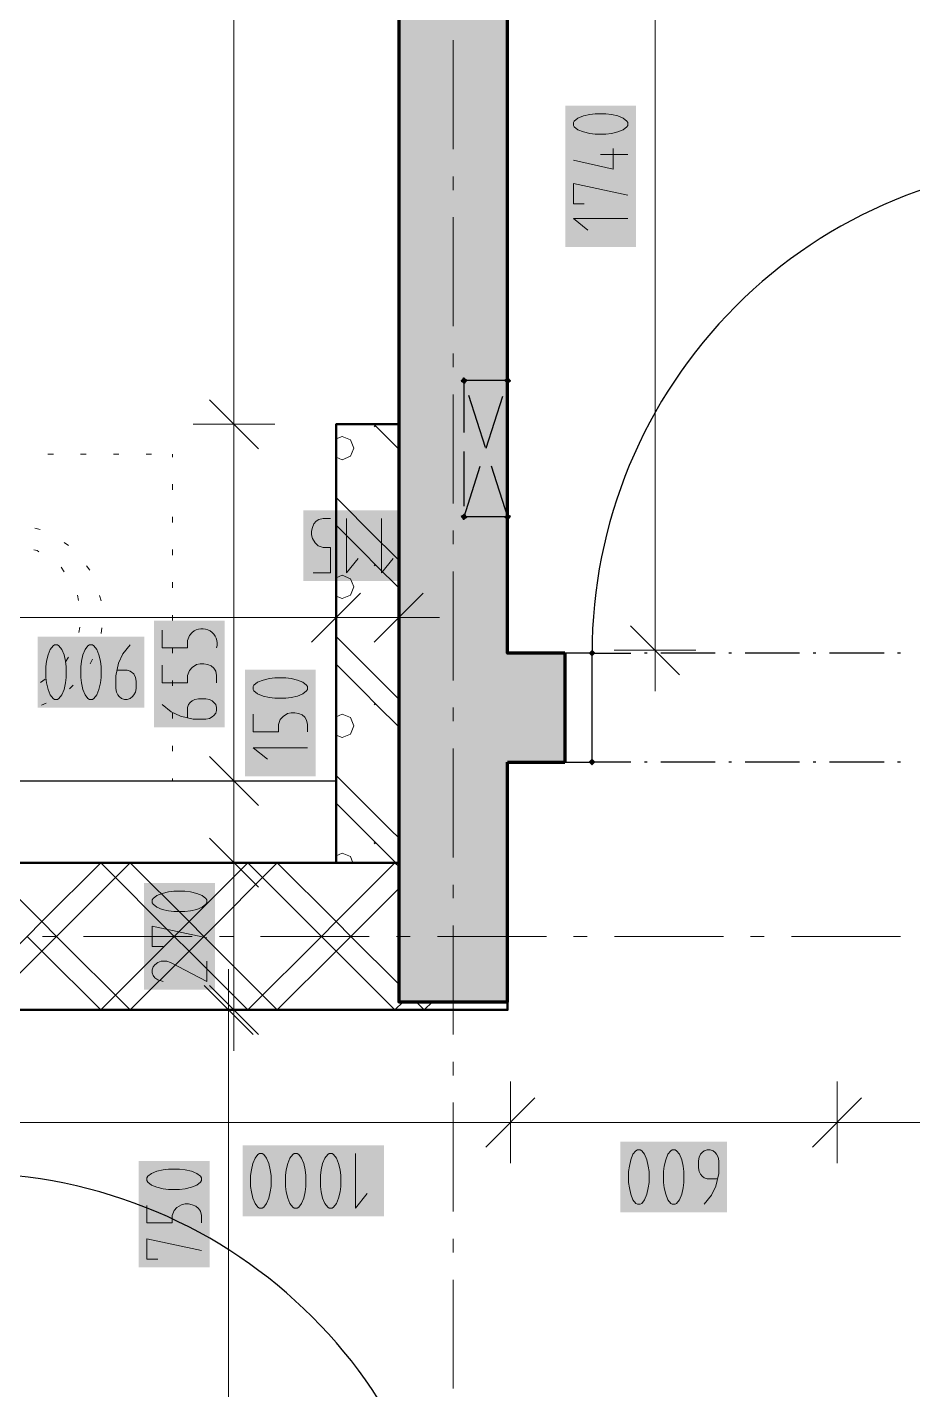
# Model space of a CAD drawing. Header units: millimetres. Extents: x 0 to 594, y 0 to 420.
# Drawn here: x 472 to 488.66, y 226.55 to 252.19 of the extents above; entities that cross this region are included whole.
import ezdxf

# ---------------------------------------------------------------- set-up
doc = ezdxf.new("R2010")
doc.units = ezdxf.units.MM
doc.header["$LTSCALE"] = 8
for name, color, linetype in [('PDF_Dokresleni pod rovinou rezu', 7, 'Continuous'), ('PDF_Dvere', 7, 'Continuous'), ('PDF_Instalacni prizdivka do 1m', 7, 'Continuous'), ('PDF_Instalacni prizdivky', 7, 'Continuous'), ('PDF_Koty delkove', 7, 'Continuous'), ('PDF_Osy hlavni', 7, 'Continuous'), ('PDF_Sanita', 7, 'Continuous'), ('PDF_Steny akusticke', 7, 'Continuous'), ('PDF_Steny obvodove nosne', 7, 'Continuous')]:
    doc.layers.add(name, color=color, linetype=linetype)

msp = doc.modelspace()

# ---------------------------------------------------------------- linework, layer by layer
at = {"layer": 'PDF_Dokresleni pod rovinou rezu', "lineweight": 25}
for points in [[(480.216, 244.562), (480.216, 245.538)], [(481.036, 245.538), (480.227, 245.538)], [(480.619, 244.28), (480.306, 245.256)], [(480.63, 244.27), (480.943, 245.246)], [(480.216, 243.178), (480.216, 244.203)], [(480.216, 242.976), (480.521, 243.928)], [(480.728, 243.938), (481.036, 242.976), (480.227, 242.976)]]:
    msp.add_lwpolyline(points, dxfattribs=at)
at = {"layer": 'PDF_Dokresleni pod rovinou rezu', "lineweight": 25, "transparency": 33554559}
for points in [[(480.216, 245.474), (480.152, 245.538), (480.28, 245.538), (480.216, 245.602)], [(480.28, 245.538), (480.216, 245.474), (480.216, 245.602), (480.152, 245.538)], [(480.236, 245.477), (480.155, 245.519), (480.277, 245.558), (480.197, 245.599)], [(481.1, 245.538), (481.036, 245.474), (481.036, 245.602), (480.972, 245.538)], [(481.017, 245.477), (480.975, 245.558), (481.097, 245.519), (481.056, 245.599)], [(480.28, 242.976), (480.216, 242.912), (480.216, 243.04), (480.152, 242.976)], [(480.216, 242.912), (480.152, 242.976), (480.28, 242.976), (480.216, 243.04)], [(480.197, 242.915), (480.155, 242.995), (480.277, 242.956), (480.236, 243.037)], [(481.1, 242.976), (481.036, 242.912), (481.036, 243.04), (480.972, 242.976)], [(481.056, 242.915), (480.975, 242.956), (481.097, 242.995), (481.017, 243.037)]]:
    msp.add_solid(points, dxfattribs=at)
at = {"layer": 'PDF_Dvere', "lineweight": 25}
for points in [[(491.849, 240.413), (491.849, 249.638, 0.414214), (482.624, 240.413), (483.353, 240.413)], [(470.838, 221.4), (480.062, 221.4, 0.414213), (470.838, 230.625)]]:
    msp.add_lwpolyline(points, format="xyb", dxfattribs=at)
msp.add_lwpolyline([(482.112, 238.363), (482.624, 238.363), (482.624, 240.413), (482.112, 240.413)], close=True, dxfattribs=at)
for points in [[(483.661, 240.413), (483.61, 240.413)], [(484.942, 240.413), (483.917, 240.413)], [(485.25, 240.413), (485.198, 240.413)], [(486.531, 240.413), (485.506, 240.413)], [(486.838, 240.413), (486.787, 240.413)], [(488.12, 240.413), (487.095, 240.413)], [(488.427, 240.413), (488.376, 240.413)], [(483.353, 238.363), (482.624, 238.363)], [(483.661, 238.363), (483.61, 238.363)], [(484.942, 238.363), (483.917, 238.363)], [(485.25, 238.363), (485.198, 238.363)], [(486.531, 238.363), (485.506, 238.363)], [(486.838, 238.363), (486.787, 238.363)], [(488.12, 238.363), (487.095, 238.363)], [(488.427, 238.363), (488.376, 238.363)]]:
    msp.add_lwpolyline(points, dxfattribs=at)
at = {"layer": 'PDF_Dvere', "lineweight": 25, "transparency": 33554559}
for points in [[(482.688, 240.413), (482.624, 240.349), (482.624, 240.477), (482.56, 240.413)], [(482.688, 238.363), (482.624, 238.299), (482.624, 238.428), (482.56, 238.363)]]:
    msp.add_solid(points, dxfattribs=at)
at = {"layer": 'PDF_Instalacni prizdivka do 1m', "lineweight": 25}
msp.add_lwpolyline([(468.583, 236.467), (477.807, 236.467), (477.807, 238.005), (468.583, 238.005)], close=True, dxfattribs=at)
at = {"layer": 'PDF_Instalacni prizdivky', "lineweight": 50}
msp.add_lwpolyline([(478.986, 236.467), (478.986, 244.719), (478.935, 244.719), (477.807, 244.719), (477.807, 236.467), (478.935, 236.467)], close=True, dxfattribs=at)
at = {"layer": 'PDF_Instalacni prizdivky', "lineweight": 9}
for points in [[(478.576, 244.662), (478.52, 244.719)], [(478.986, 244.252), (478.576, 244.662)], [(477.807, 244.098), (477.923, 244.05), (478.078, 244.115), (478.142, 244.27), (478.078, 244.425), (477.923, 244.49), (477.807, 244.442)], [(478.986, 242.161), (478.838, 242.31), (478.576, 242.571), (477.807, 243.34)], [(478.315, 242.31), (477.807, 242.817)], [(478.576, 242.048), (478.315, 242.31)], [(478.986, 241.638), (478.576, 242.048)], [(477.807, 241.484), (477.923, 241.437), (478.078, 241.501), (478.142, 241.656), (478.078, 241.811), (477.923, 241.876), (477.807, 241.828)], [(478.986, 239.547), (478.838, 239.696), (478.576, 239.957), (477.807, 240.726)], [(478.315, 239.696), (477.807, 240.203)], [(478.576, 239.435), (478.315, 239.696)], [(478.986, 239.025), (478.576, 239.435)], [(477.807, 238.871), (477.923, 238.823), (478.078, 238.887), (478.142, 239.043), (478.078, 239.198), (477.923, 239.262), (477.807, 239.214)], [(478.986, 236.934), (478.838, 237.082), (478.576, 237.344), (477.807, 238.112)], [(478.315, 237.082), (477.807, 237.59)], [(478.576, 236.821), (478.315, 237.082)], [(478.126, 236.467), (478.078, 236.584), (477.923, 236.648), (477.807, 236.601)], [(478.93, 236.467), (478.576, 236.821)]]:
    msp.add_lwpolyline(points, dxfattribs=at)
at = {"layer": 'PDF_Instalacni prizdivky', "lineweight": 9, "transparency": 33554559}
for points in [[(478.537, 244.657), (478.514, 244.68), (478.56, 244.68), (478.537, 244.703)], [(478.537, 242.044), (478.514, 242.067), (478.56, 242.067), (478.537, 242.09)], [(478.537, 239.43), (478.514, 239.453), (478.56, 239.453), (478.537, 239.476)], [(478.537, 236.816), (478.514, 236.839), (478.56, 236.839), (478.537, 236.862)]]:
    msp.add_solid(points, dxfattribs=at)
at = {"layer": 'PDF_Koty delkove', "lineweight": 18}
for points in [[(475.886, 233.7), (475.886, 234.698), (475.886, 236.467), (475.886, 238.005), (475.886, 244.719), (475.886, 263.424), (475.886, 270.599), (475.886, 272.086), (475.886, 278.236), (475.886, 320.055)], [(483.811, 240.465), (483.811, 258.3), (483.811, 262.912)], [(483.025, 249.903), (483.025, 249.519), (482.273, 249.684)], [(483.298, 249.793), (482.786, 249.793)], [(482.477, 248.862), (482.273, 248.862), (482.273, 249.245), (483.298, 249.027)], [(483.298, 248.588), (482.273, 248.588), (482.546, 248.37)], [(476.347, 244.257), (475.424, 245.18)], [(476.654, 244.719), (475.886, 244.719), (475.117, 244.719)], [(477.375, 241.92), (477.703, 241.92), (477.703, 242.398), (477.566, 242.398), (477.471, 242.433), (477.416, 242.484), (477.362, 242.569), (477.348, 242.637), (477.348, 242.705), (477.362, 242.774), (477.389, 242.842), (477.43, 242.893), (477.484, 242.928), (477.566, 242.945), (477.703, 242.945)], [(478.005, 242.945), (478.005, 241.92), (478.223, 242.193)], [(478.662, 242.945), (478.662, 241.92), (478.88, 242.193)], [(477.807, 241.848), (477.807, 241.08), (477.807, 240.311)], [(478.986, 241.848), (478.986, 241.08), (478.986, 240.311)], [(478.269, 241.541), (477.346, 240.618)], [(479.447, 241.541), (478.525, 240.618)], [(478.986, 241.08), (477.807, 241.08), (475.526, 241.08), (472.864, 241.08), (468.583, 241.08), (467.512, 241.08), (466.994, 241.08), (459.511, 241.08)], [(478.986, 241.08), (479.755, 241.08)], [(484.272, 240.003), (483.35, 240.926)], [(472.592, 239.559), (472.647, 239.627), (472.688, 239.73), (472.716, 239.85), (472.73, 239.951), (472.73, 240.156), (472.716, 240.259), (472.688, 240.379), (472.647, 240.481), (472.592, 240.55), (472.565, 240.567), (472.51, 240.567), (472.482, 240.55), (472.428, 240.481), (472.387, 240.379), (472.36, 240.259), (472.346, 240.156)], [(473.934, 240.567), (473.796, 240.396), (473.714, 240.225), (473.66, 239.986)], [(484.58, 240.465), (483.811, 240.465), (483.042, 240.465)], [(483.811, 240.465), (483.811, 239.696)], [(474.536, 240.184), (474.536, 239.855), (475.013, 239.855), (475.013, 239.992), (475.048, 240.087), (475.099, 240.142), (475.184, 240.197), (475.252, 240.211), (475.321, 240.211), (475.389, 240.197), (475.457, 240.17), (475.508, 240.129), (475.543, 240.074), (475.56, 239.992), (475.56, 239.855)], [(472.346, 240.156), (472.346, 239.951), (472.36, 239.85), (472.387, 239.73), (472.428, 239.627), (472.482, 239.559), (472.51, 239.542), (472.565, 239.542), (472.592, 239.559)], [(473.66, 239.986), (473.66, 239.746), (473.674, 239.679), (473.701, 239.627), (473.728, 239.593), (473.769, 239.559), (473.824, 239.542), (473.879, 239.542), (473.934, 239.559), (473.975, 239.593), (474.002, 239.627), (474.03, 239.679), (474.044, 239.746), (474.044, 239.884), (474.03, 239.951), (474.002, 240.02), (473.934, 240.071), (473.879, 240.089), (473.687, 240.089)], [(476.86, 239.946), (476.655, 239.946), (476.553, 239.932), (476.434, 239.905), (476.331, 239.864), (476.262, 239.81), (476.246, 239.782), (476.246, 239.728), (476.262, 239.7), (476.331, 239.646), (476.434, 239.604), (476.553, 239.577), (476.655, 239.563), (476.86, 239.563), (476.962, 239.577), (477.082, 239.604)], [(477.082, 239.604), (477.185, 239.646), (477.254, 239.7), (477.271, 239.728), (477.271, 239.782), (477.254, 239.81), (477.185, 239.864), (477.082, 239.905), (476.962, 239.932), (476.86, 239.946)], [(475.013, 239.198), (475.013, 239.389), (475.031, 239.444), (475.064, 239.485), (475.099, 239.513), (475.149, 239.54), (475.218, 239.554), (475.354, 239.554), (475.423, 239.54), (475.474, 239.513), (475.508, 239.485), (475.543, 239.444), (475.56, 239.389), (475.56, 239.335), (475.543, 239.28), (475.508, 239.239), (475.474, 239.212), (475.423, 239.184), (475.354, 239.17), (475.116, 239.17), (474.877, 239.225), (474.706, 239.307), (474.536, 239.444)], [(476.246, 239.262), (476.246, 238.933), (476.724, 238.933), (476.724, 239.071), (476.758, 239.166), (476.81, 239.221), (476.895, 239.275), (476.962, 239.289), (477.031, 239.289), (477.1, 239.275), (477.167, 239.248), (477.219, 239.207), (477.254, 239.153), (477.271, 239.071), (477.271, 238.933)], [(476.347, 237.543), (475.424, 238.466)], [(477.271, 238.632), (476.246, 238.632), (476.519, 238.414)], [(476.654, 238.005), (475.886, 238.005), (475.117, 238.005)], [(476.347, 236.006), (475.424, 236.928)], [(476.654, 236.467), (475.886, 236.467), (475.117, 236.467)], [(474.365, 235.796), (474.348, 235.768), (474.348, 235.714), (474.365, 235.686), (474.433, 235.632), (474.536, 235.591), (474.656, 235.563), (474.757, 235.549), (474.962, 235.549), (475.065, 235.563), (475.185, 235.591), (475.287, 235.632), (475.356, 235.686), (475.373, 235.714), (475.373, 235.768), (475.356, 235.796), (475.287, 235.85), (475.185, 235.891), (475.065, 235.918), (474.962, 235.932)], [(474.962, 235.932), (474.757, 235.932), (474.656, 235.918), (474.536, 235.891), (474.433, 235.85), (474.365, 235.796)], [(474.552, 234.892), (474.348, 234.892), (474.348, 235.275), (475.373, 235.057)], [(475.373, 234.618), (475.373, 234.235), (474.689, 234.591), (474.621, 234.618), (474.518, 234.618), (474.451, 234.591), (474.399, 234.55), (474.365, 234.509), (474.348, 234.454), (474.348, 234.4), (474.365, 234.345), (474.399, 234.304), (474.451, 234.263), (474.552, 234.235)], [(475.786, 233.7), (475.786, 234.468)], [(476.247, 233.239), (475.324, 234.161)], [(476.347, 233.239), (475.424, 234.161)], [(476.554, 233.7), (475.786, 233.7), (475.017, 233.7)], [(476.654, 233.7), (475.886, 233.7), (475.117, 233.7)], [(475.786, 226.012), (475.786, 233.7)], [(475.886, 233.7), (475.886, 232.931)], [(481.087, 232.35), (481.087, 231.581), (481.087, 230.813)], [(487.237, 232.35), (487.237, 231.581), (487.237, 230.813)], [(481.549, 232.043), (480.626, 231.12)], [(487.698, 232.043), (486.775, 231.12)], [(544.944, 231.581), (527.533, 231.581), (514.611, 231.581), (510.402, 231.581), (501.792, 231.581), (487.237, 231.581), (481.087, 231.581), (476.182, 231.581), (471.637, 231.581), (470.838, 231.581), (469.351, 231.581), (434.86, 231.581), (428.813, 231.581), (416.513, 231.581), (405.084, 231.581)], [(476.2, 230.585), (476.2, 230.38), (476.214, 230.279), (476.241, 230.159), (476.282, 230.056), (476.336, 229.988), (476.364, 229.971), (476.419, 229.971), (476.446, 229.988), (476.501, 230.056), (476.542, 230.159), (476.57, 230.279), (476.584, 230.38), (476.584, 230.585), (476.57, 230.688), (476.542, 230.808), (476.501, 230.91), (476.446, 230.979), (476.419, 230.996), (476.364, 230.996), (476.336, 230.979), (476.282, 230.91), (476.241, 230.808), (476.214, 230.688), (476.2, 230.585)], [(477.884, 230.279), (477.898, 230.38), (477.898, 230.585), (477.884, 230.688), (477.856, 230.808), (477.815, 230.91), (477.761, 230.979), (477.733, 230.996), (477.678, 230.996), (477.651, 230.979), (477.596, 230.91), (477.555, 230.808), (477.528, 230.688), (477.514, 230.585)], [(478.171, 230.996), (478.171, 229.971), (478.39, 230.244)], [(484.34, 230.351), (484.354, 230.453), (484.354, 230.658), (484.34, 230.76), (484.312, 230.88), (484.271, 230.983), (484.216, 231.051), (484.189, 231.069), (484.134, 231.069), (484.106, 231.051), (484.052, 230.983), (484.011, 230.88), (483.984, 230.76), (483.97, 230.658)], [(484.983, 230.522), (484.791, 230.522), (484.736, 230.539), (484.695, 230.573), (484.668, 230.608), (484.641, 230.658), (484.627, 230.727), (484.627, 230.863), (484.641, 230.932), (484.668, 230.983), (484.695, 231.017), (484.736, 231.051), (484.791, 231.069), (484.846, 231.069), (484.901, 231.051), (484.942, 231.017), (484.969, 230.983), (484.997, 230.932), (485.011, 230.863), (485.011, 230.624), (484.956, 230.385), (484.874, 230.214), (484.736, 230.044)], [(477.514, 230.585), (477.514, 230.38), (477.528, 230.279), (477.555, 230.159), (477.596, 230.056), (477.651, 229.988), (477.678, 229.971), (477.733, 229.971), (477.761, 229.988), (477.815, 230.056), (477.856, 230.159), (477.884, 230.279)], [(483.97, 230.658), (483.97, 230.453), (483.984, 230.351), (484.011, 230.231), (484.052, 230.129), (484.106, 230.06), (484.134, 230.044), (484.189, 230.044), (484.216, 230.06), (484.271, 230.129), (484.312, 230.231), (484.34, 230.351)], [(474.248, 230.021), (474.248, 229.692), (474.726, 229.692), (474.726, 229.829), (474.761, 229.925), (474.812, 229.98), (474.897, 230.034), (474.965, 230.048)], [(474.965, 230.048), (475.033, 230.048), (475.102, 230.034), (475.17, 230.007), (475.221, 229.966), (475.256, 229.912), (475.273, 229.829), (475.273, 229.692)], [(474.452, 229.007), (474.248, 229.007), (474.248, 229.391), (475.273, 229.172)]]:
    msp.add_lwpolyline(points, dxfattribs=at)
for points in [[(482.887, 250.56), (482.682, 250.56), (482.581, 250.546), (482.461, 250.519), (482.358, 250.477), (482.29, 250.423), (482.273, 250.395), (482.273, 250.341), (482.29, 250.313), (482.358, 250.259), (482.461, 250.218), (482.581, 250.19), (482.682, 250.176), (482.887, 250.176), (482.99, 250.19), (483.11, 250.218), (483.212, 250.259), (483.281, 250.313), (483.298, 250.341), (483.298, 250.395), (483.281, 250.423), (483.212, 250.477), (483.11, 250.519), (482.99, 250.546)], [(473.003, 240.156), (473.003, 239.951), (473.017, 239.85), (473.044, 239.73), (473.085, 239.627), (473.139, 239.559), (473.167, 239.542), (473.222, 239.542), (473.249, 239.559), (473.304, 239.627), (473.345, 239.73), (473.373, 239.85), (473.387, 239.951), (473.387, 240.156), (473.373, 240.259), (473.345, 240.379), (473.304, 240.481), (473.249, 240.55), (473.222, 240.567), (473.167, 240.567), (473.139, 240.55), (473.085, 240.481), (473.044, 240.379), (473.017, 240.259)], [(476.857, 230.585), (476.857, 230.38), (476.871, 230.279), (476.898, 230.159), (476.939, 230.056), (476.993, 229.988), (477.021, 229.971), (477.076, 229.971), (477.104, 229.988), (477.158, 230.056), (477.199, 230.159), (477.227, 230.279), (477.241, 230.38), (477.241, 230.585), (477.227, 230.688), (477.199, 230.808), (477.158, 230.91), (477.104, 230.979), (477.076, 230.996), (477.021, 230.996), (476.993, 230.979), (476.939, 230.91), (476.898, 230.808), (476.871, 230.688)], [(483.313, 230.658), (483.313, 230.453), (483.327, 230.351), (483.354, 230.231), (483.395, 230.129), (483.449, 230.06), (483.477, 230.044), (483.532, 230.044), (483.559, 230.06), (483.614, 230.129), (483.655, 230.231), (483.683, 230.351), (483.697, 230.453), (483.697, 230.658), (483.683, 230.76), (483.655, 230.88), (483.614, 230.983), (483.559, 231.051), (483.532, 231.069), (483.477, 231.069), (483.449, 231.051), (483.395, 230.983), (483.354, 230.88), (483.327, 230.76)], [(474.862, 230.705), (474.657, 230.705), (474.556, 230.691), (474.436, 230.664), (474.333, 230.623), (474.264, 230.569), (474.248, 230.541), (474.248, 230.487), (474.264, 230.459), (474.333, 230.404), (474.436, 230.363), (474.556, 230.335), (474.657, 230.321), (474.862, 230.321), (474.965, 230.335), (475.084, 230.363), (475.187, 230.404), (475.256, 230.459), (475.273, 230.487), (475.273, 230.541), (475.256, 230.569), (475.187, 230.623), (475.084, 230.664), (474.965, 230.691)]]:
    msp.add_lwpolyline(points, close=True, dxfattribs=at)
msp.add_lwpolyline([(474.536, 240.841), (474.536, 240.512), (475.013, 240.512), (475.013, 240.649), (475.048, 240.744), (475.099, 240.8, -0.753191), (475.56, 240.512)], format="xyb", dxfattribs=at)
at = {"layer": 'PDF_Koty delkove', "color": 7, "lineweight": 18, "true_color": 0xffffff, "transparency": 33554559}
for points in [[(483.452, 248.051), (483.452, 250.713), (482.12, 248.051), (482.12, 250.713)], [(479.199, 243.099), (477.194, 243.099), (479.199, 241.766), (477.194, 241.766)], [(475.714, 239.016), (475.714, 241.021), (474.382, 239.016), (474.382, 241.021)], [(474.197, 240.721), (472.193, 240.721), (474.197, 239.388), (472.193, 239.388)], [(477.425, 238.095), (477.425, 240.1), (476.092, 238.095), (476.092, 240.1)], [(475.527, 234.081), (475.527, 236.086), (474.194, 234.081), (474.194, 236.086)], [(485.164, 231.223), (483.16, 231.223), (485.164, 229.89), (483.16, 229.89)], [(478.709, 231.15), (476.047, 231.15), (478.709, 229.818), (476.047, 229.818)], [(475.427, 228.854), (475.427, 230.858), (474.094, 228.854), (474.094, 230.858)]]:
    msp.add_solid(points, dxfattribs=at)
at = {"layer": 'PDF_Osy hlavni', "lineweight": 18}
for points in [[(480.011, 249.892), (480.011, 251.942)], [(480.011, 249.123), (480.011, 249.38)], [(480.011, 246.561), (480.011, 248.611)], [(480.011, 245.792), (480.011, 246.048)], [(480.011, 243.23), (480.011, 245.28)], [(480.011, 242.461), (480.011, 242.717)], [(480.011, 239.899), (480.011, 241.949)], [(480.011, 239.13), (480.011, 239.386)], [(480.011, 236.567), (480.011, 238.617)], [(480.011, 235.799), (480.011, 236.055)], [(472.54, 235.083), (472.283, 235.083)], [(475.102, 235.083), (473.052, 235.083)], [(475.871, 235.083), (475.615, 235.083)], [(478.433, 235.083), (476.383, 235.083)], [(479.202, 235.083), (478.946, 235.083)], [(481.765, 235.083), (479.715, 235.083)], [(480.011, 233.236), (480.011, 235.286)], [(482.533, 235.083), (482.277, 235.083)], [(485.096, 235.083), (483.046, 235.083)], [(485.865, 235.083), (485.608, 235.083)], [(488.427, 235.083), (486.377, 235.083)], [(480.011, 232.467), (480.011, 232.724)], [(480.011, 229.905), (480.011, 231.955)], [(480.011, 229.136), (480.011, 229.392)], [(480.011, 226.574), (480.011, 228.624)]]:
    msp.add_lwpolyline(points, dxfattribs=at)
at = {"layer": 'PDF_Sanita', "lineweight": 13}
for points in [[(472.488, 244.155), (472.386, 244.155)], [(473.103, 244.155), (473.001, 244.155)], [(473.718, 244.155), (473.616, 244.155)], [(474.333, 244.155), (474.231, 244.155)], [(474.732, 244.155), (474.732, 244.155)], [(474.732, 244.101), (474.732, 244.155)], [(474.732, 244.155), (474.732, 244.155)], [(474.732, 243.486), (474.732, 243.589)], [(472.24, 242.736), (472.141, 242.762)], [(474.732, 242.871), (474.732, 242.974)], [(472.216, 242.319), (472.18, 242.342), (472.122, 242.354)], [(472.773, 242.435), (472.689, 242.494)], [(474.732, 242.256), (474.732, 242.359)], [(472.693, 241.943), (472.636, 242.028)], [(473.171, 241.97), (473.112, 242.054)], [(474.732, 241.641), (474.732, 241.744)], [(472.96, 241.4), (472.94, 241.501)], [(473.385, 241.396), (473.358, 241.495)], [(474.732, 241.026), (474.732, 241.129)], [(472.968, 240.797), (472.988, 240.898)], [(473.389, 240.784), (473.398, 240.886)], [(474.732, 240.411), (474.732, 240.514)], [(472.715, 240.249), (472.772, 240.334)], [(473.182, 240.208), (473.226, 240.301)], [(472.248, 239.862), (472.334, 239.919)], [(472.79, 239.737), (472.863, 239.81)], [(474.732, 239.796), (474.732, 239.899)], [(472.261, 239.43), (472.354, 239.473)], [(474.732, 239.181), (474.732, 239.284)], [(474.732, 238.566), (474.732, 238.669)], [(472.488, 238.005), (472.386, 238.005)], [(473.103, 238.005), (473.001, 238.005)], [(473.718, 238.005), (473.616, 238.005)], [(474.333, 238.005), (474.231, 238.005)], [(474.732, 238.005), (474.732, 238.054)], [(474.732, 238.005), (474.732, 238.005)], [(474.732, 238.005), (474.732, 238.005)]]:
    msp.add_lwpolyline(points, dxfattribs=at)
at = {"layer": 'PDF_Steny akusticke', "lineweight": 50}
msp.add_lwpolyline([(468.583, 233.7), (481.035, 233.7), (481.035, 233.853), (478.986, 233.853), (478.986, 236.467), (478.935, 236.467), (477.807, 236.467), (468.583, 236.467), (468.583, 236.313)], dxfattribs=at)
at = {"layer": 'PDF_Steny akusticke', "lineweight": 9}
for points in [[(473.933, 233.7), (472.549, 235.083), (472.273, 235.36), (471.166, 236.467)], [(471.996, 235.083), (472.273, 235.36), (473.379, 236.467)], [(472.273, 234.807), (472.549, 235.083), (473.933, 236.467)], [(474.763, 235.083), (473.379, 236.467)], [(476.7, 233.7), (475.317, 235.083), (475.04, 235.36), (473.933, 236.467)], [(474.763, 235.083), (475.04, 235.36), (476.147, 236.467)], [(475.04, 234.807), (475.317, 235.083), (476.7, 236.467)], [(477.531, 235.083), (476.147, 236.467)], [(478.986, 234.181), (478.084, 235.083), (477.807, 235.36), (476.7, 236.467)], [(477.531, 235.083), (477.807, 235.36), (478.914, 236.467)], [(478.986, 236.395), (478.914, 236.467)], [(477.807, 234.807), (478.084, 235.083), (478.986, 235.985)], [(471.166, 233.7), (472.273, 234.807), (471.996, 235.083), (470.612, 233.7)], [(473.933, 233.7), (475.04, 234.807), (474.763, 235.083), (473.379, 233.7)], [(476.7, 233.7), (477.807, 234.807), (477.531, 235.083), (476.147, 233.7)], [(473.379, 233.7), (472.273, 234.807)], [(476.147, 233.7), (475.04, 234.807)], [(478.914, 233.7), (477.807, 234.807)], [(478.914, 233.7), (479.068, 233.853)], [(479.468, 233.7), (479.314, 233.853)], [(479.468, 233.7), (479.622, 233.853)]]:
    msp.add_lwpolyline(points, dxfattribs=at)
at = {"layer": 'PDF_Steny obvodove nosne', "lineweight": 70}
for points in [[(478.986, 254.2), (478.986, 244.719), (478.986, 236.467), (478.986, 233.853), (481.035, 233.853), (481.036, 233.853), (481.036, 238.363)], [(482.112, 240.413), (481.087, 240.413), (481.036, 240.413), (481.036, 254.2)], [(482.112, 240.413), (482.112, 238.363)], [(481.036, 238.363), (481.087, 238.363), (481.087, 238.363), (482.112, 238.363)]]:
    msp.add_lwpolyline(points, dxfattribs=at)
at = {"layer": 'PDF_Steny obvodove nosne', "color": 9, "lineweight": 9, "true_color": 0xc0c0c0, "transparency": 33554559}
for points in [[(478.986, 254.2), (478.986, 233.853), (481.036, 254.2), (481.036, 233.853)], [(481.036, 238.363), (482.112, 238.363), (481.036, 240.413), (482.112, 240.413)]]:
    msp.add_solid(points, dxfattribs=at)

doc.saveas('drawing.dxf')
